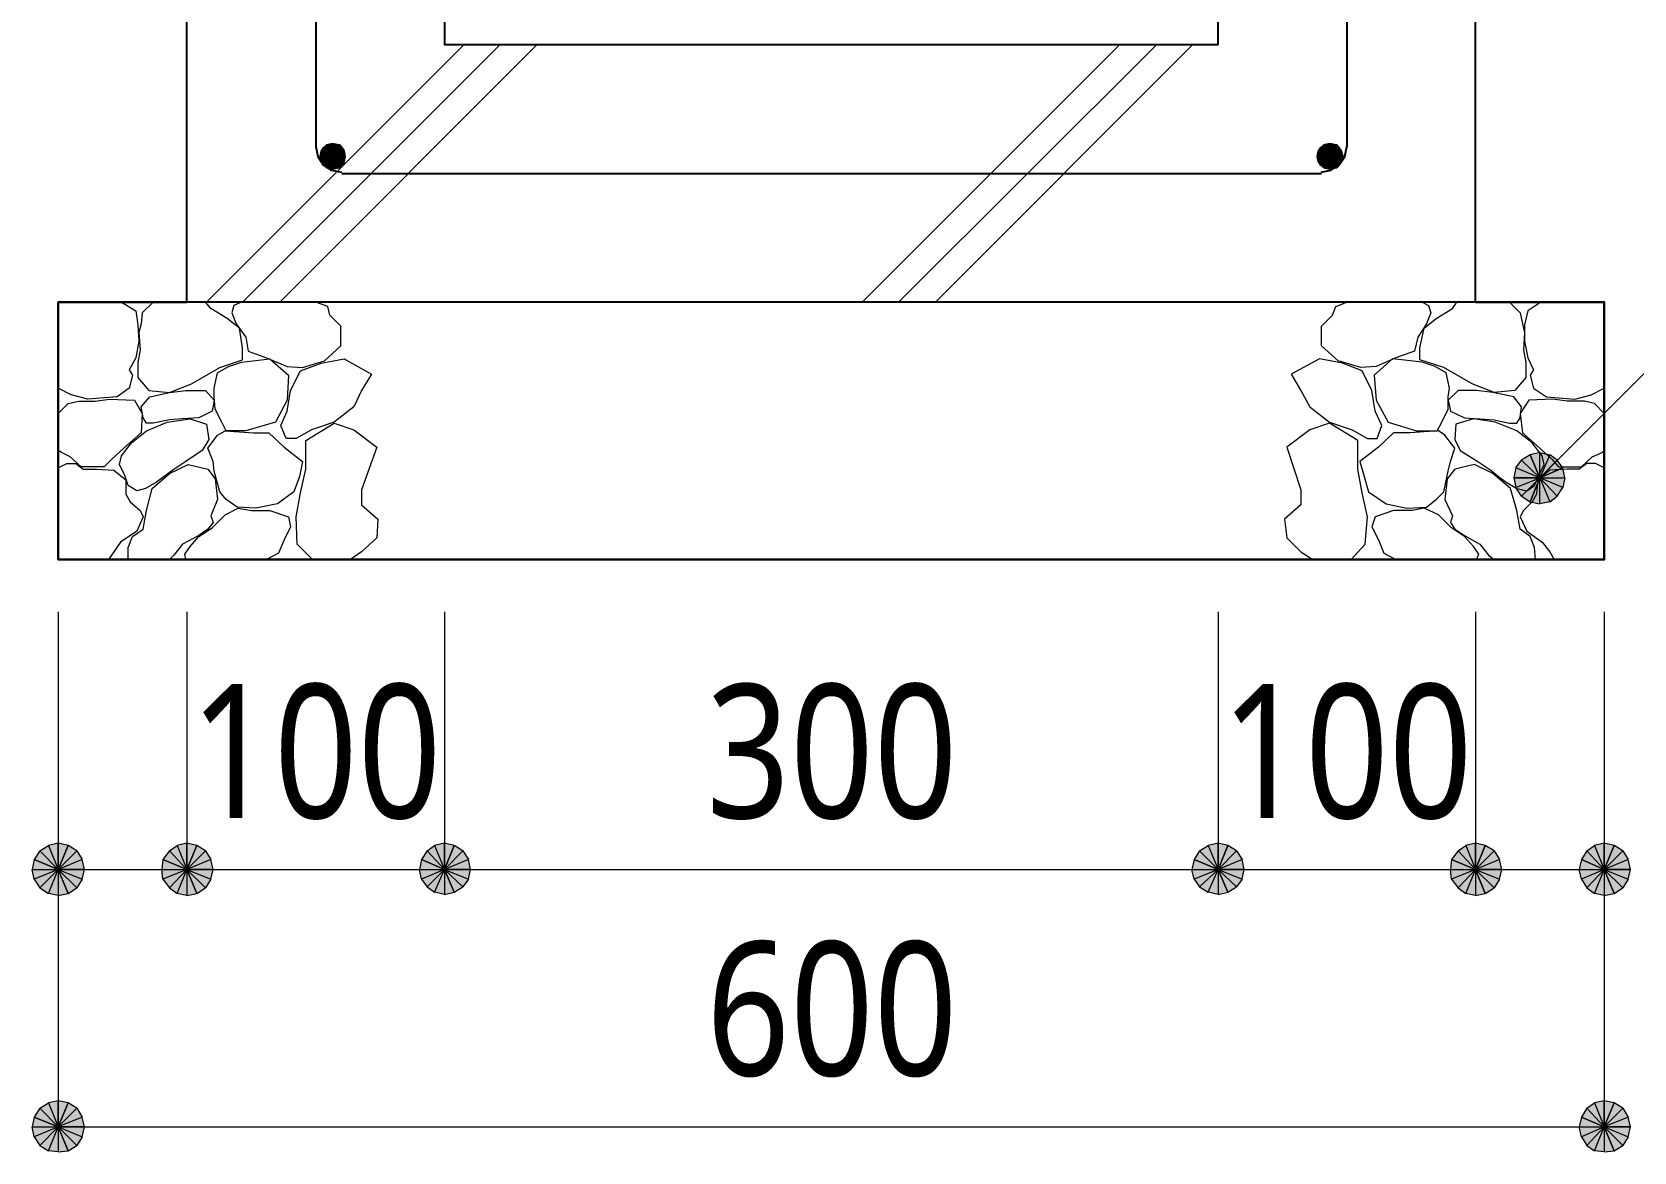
# Model space of a CAD drawing. Header units: millimetres. Extents: x 0 to 420, y 0 to 297.
# Drawn here: x 141.27 to 172.34, y 139.06 to 160.79 of the extents above; entities that cross this region are included whole.
import ezdxf
from ezdxf.enums import TextEntityAlignment as Align

# ---------------------------------------------------------------- set-up
doc = ezdxf.new("R2010")
doc.units = ezdxf.units.MM
doc.styles.add('kst32b', font='NotoSansJP-Variable.ttf')

msp = doc.modelspace()

# ---------------------------------------------------------------- hatches: boundary and pattern name
h = msp.add_hatch(color=7)
h.paths.add_polyline_path([(147.108, 158.623), (146.981, 158.602), (147.108, 158.369), (147.108, 158.623)])
h.paths.add_polyline_path([(146.981, 158.602), (147.108, 158.369), (146.876, 158.496), (146.981, 158.602)])
h.paths.add_polyline_path([(147.108, 158.369), (146.876, 158.496), (146.854, 158.369), (147.108, 158.369)])
h = msp.add_hatch(color=7)
h.paths.add_polyline_path([(147.341, 158.369), (147.32, 158.496), (147.108, 158.369), (147.341, 158.369)])
h.paths.add_polyline_path([(147.32, 158.496), (147.108, 158.369), (147.235, 158.602), (147.32, 158.496)])
h.paths.add_polyline_path([(147.108, 158.369), (147.235, 158.602), (147.108, 158.623), (147.108, 158.369)])
h = msp.add_hatch(color=7)
h.paths.add_polyline_path([(166.455, 158.623), (166.328, 158.602), (166.455, 158.369), (166.455, 158.623)])
h.paths.add_polyline_path([(166.328, 158.602), (166.455, 158.369), (166.243, 158.496), (166.328, 158.602)])
h.paths.add_polyline_path([(166.455, 158.369), (166.243, 158.496), (166.201, 158.369), (166.455, 158.369)])
h = msp.add_hatch(color=7)
h.paths.add_polyline_path([(166.709, 158.369), (166.666, 158.496), (166.455, 158.369), (166.709, 158.369)])
h.paths.add_polyline_path([(166.666, 158.496), (166.455, 158.369), (166.582, 158.602), (166.666, 158.496)])
h.paths.add_polyline_path([(166.455, 158.369), (166.582, 158.602), (166.455, 158.623), (166.455, 158.369)])
h = msp.add_hatch(color=7)
h.paths.add_polyline_path([(146.854, 158.369), (146.876, 158.263), (147.108, 158.369), (146.854, 158.369)])
h.paths.add_polyline_path([(146.876, 158.263), (147.108, 158.369), (146.981, 158.157), (146.876, 158.263)])
h.paths.add_polyline_path([(147.108, 158.369), (146.981, 158.157), (147.108, 158.136), (147.108, 158.369)])
h = msp.add_hatch(color=7)
h.paths.add_polyline_path([(147.108, 158.136), (147.235, 158.157), (147.108, 158.369), (147.108, 158.136)])
h.paths.add_polyline_path([(147.235, 158.157), (147.108, 158.369), (147.32, 158.263), (147.235, 158.157)])
h.paths.add_polyline_path([(147.108, 158.369), (147.32, 158.263), (147.341, 158.369), (147.108, 158.369)])
h = msp.add_hatch(color=7)
h.paths.add_polyline_path([(166.201, 158.369), (166.243, 158.263), (166.455, 158.369), (166.201, 158.369)])
h.paths.add_polyline_path([(166.243, 158.263), (166.455, 158.369), (166.328, 158.157), (166.243, 158.263)])
h.paths.add_polyline_path([(166.455, 158.369), (166.328, 158.157), (166.455, 158.136), (166.455, 158.369)])
h = msp.add_hatch(color=7)
h.paths.add_polyline_path([(166.455, 158.136), (166.582, 158.157), (166.455, 158.369), (166.455, 158.136)])
h.paths.add_polyline_path([(166.582, 158.157), (166.455, 158.369), (166.666, 158.263), (166.582, 158.157)])
h.paths.add_polyline_path([(166.455, 158.369), (166.666, 158.263), (166.709, 158.369), (166.455, 158.369)])
h = msp.add_hatch(color=7)
h.paths.add_polyline_path([(170.328, 152.59), (170.159, 152.485), (170.519, 152.146), (170.328, 152.59)])
h.paths.add_polyline_path([(170.159, 152.485), (170.519, 152.146), (170.053, 152.336), (170.159, 152.485)])
h.paths.add_polyline_path([(170.519, 152.146), (170.053, 152.336), (170.011, 152.146), (170.519, 152.146)])
h = msp.add_hatch(color=7)
h.paths.add_polyline_path([(170.857, 152.485), (170.709, 152.59), (170.519, 152.146), (170.857, 152.485)])
h.paths.add_polyline_path([(170.709, 152.59), (170.519, 152.146), (170.519, 152.633), (170.709, 152.59)])
h.paths.add_polyline_path([(170.519, 152.146), (170.519, 152.633), (170.328, 152.59), (170.519, 152.146)])
for points in [[(170.963, 152.336), (170.857, 152.485), (170.519, 152.146), (170.963, 152.336)], [(141.965, 145.013), (141.774, 145.055), (141.774, 144.547), (141.965, 145.013)], [(144.462, 145.013), (144.272, 145.055), (144.272, 144.547), (144.462, 145.013)], [(149.458, 145.013), (149.267, 145.055), (149.267, 144.547), (149.458, 145.013)], [(164.465, 145.013), (164.275, 145.055), (164.275, 144.547), (164.465, 145.013)], [(169.46, 145.013), (169.27, 145.055), (169.27, 144.547), (169.46, 145.013)], [(171.958, 145.013), (171.768, 145.055), (171.768, 144.547), (171.958, 145.013)], [(141.965, 140.017), (141.774, 140.06), (141.774, 139.552), (141.965, 140.017)], [(171.958, 140.017), (171.768, 140.06), (171.768, 139.552), (171.958, 140.017)]]:
    msp.add_hatch(color=7).paths.add_polyline_path(points)
h = msp.add_hatch(color=7)
h.paths.add_polyline_path([(170.857, 151.786), (170.963, 151.955), (170.519, 152.146), (170.857, 151.786)])
h.paths.add_polyline_path([(170.963, 151.955), (170.519, 152.146), (171.005, 152.146), (170.963, 151.955)])
h.paths.add_polyline_path([(170.519, 152.146), (171.005, 152.146), (170.963, 152.336), (170.519, 152.146)])
h = msp.add_hatch(color=7)
h.paths.add_polyline_path([(170.011, 152.146), (170.053, 151.955), (170.519, 152.146), (170.011, 152.146)])
h.paths.add_polyline_path([(170.053, 151.955), (170.519, 152.146), (170.159, 151.786), (170.053, 151.955)])
h.paths.add_polyline_path([(170.519, 152.146), (170.159, 151.786), (170.328, 151.68), (170.519, 152.146)])
h = msp.add_hatch(color=7)
h.paths.add_polyline_path([(170.328, 151.68), (170.519, 151.638), (170.519, 152.146), (170.328, 151.68)])
h.paths.add_polyline_path([(170.519, 151.638), (170.519, 152.146), (170.709, 151.68), (170.519, 151.638)])
h.paths.add_polyline_path([(170.519, 152.146), (170.709, 151.68), (170.857, 151.786), (170.519, 152.146)])
h = msp.add_hatch(color=7)
h.paths.add_polyline_path([(141.774, 145.055), (141.584, 145.013), (141.774, 144.547), (141.774, 145.055)])
h.paths.add_polyline_path([(141.584, 145.013), (141.774, 144.547), (141.415, 144.907), (141.584, 145.013)])
h.paths.add_polyline_path([(141.774, 144.547), (141.415, 144.907), (141.309, 144.738), (141.774, 144.547)])
h = msp.add_hatch(color=7)
h.paths.add_polyline_path([(142.282, 144.547), (142.24, 144.738), (141.774, 144.547), (142.282, 144.547)])
h.paths.add_polyline_path([(142.24, 144.738), (141.774, 144.547), (142.134, 144.907), (142.24, 144.738)])
h.paths.add_polyline_path([(141.774, 144.547), (142.134, 144.907), (141.965, 145.013), (141.774, 144.547)])
h = msp.add_hatch(color=7)
h.paths.add_polyline_path([(144.272, 145.055), (144.082, 145.013), (144.272, 144.547), (144.272, 145.055)])
h.paths.add_polyline_path([(144.082, 145.013), (144.272, 144.547), (143.933, 144.907), (144.082, 145.013)])
h.paths.add_polyline_path([(144.272, 144.547), (143.933, 144.907), (143.806, 144.738), (144.272, 144.547)])
h = msp.add_hatch(color=7)
h.paths.add_polyline_path([(144.78, 144.547), (144.738, 144.738), (144.272, 144.547), (144.78, 144.547)])
h.paths.add_polyline_path([(144.738, 144.738), (144.272, 144.547), (144.632, 144.907), (144.738, 144.738)])
h.paths.add_polyline_path([(144.272, 144.547), (144.632, 144.907), (144.462, 145.013), (144.272, 144.547)])
h = msp.add_hatch(color=7)
h.paths.add_polyline_path([(149.267, 145.055), (149.077, 145.013), (149.267, 144.547), (149.267, 145.055)])
h.paths.add_polyline_path([(149.077, 145.013), (149.267, 144.547), (148.929, 144.907), (149.077, 145.013)])
h.paths.add_polyline_path([(149.267, 144.547), (148.929, 144.907), (148.823, 144.738), (149.267, 144.547)])
h = msp.add_hatch(color=7)
h.paths.add_polyline_path([(149.775, 144.547), (149.733, 144.738), (149.267, 144.547), (149.775, 144.547)])
h.paths.add_polyline_path([(149.733, 144.738), (149.267, 144.547), (149.627, 144.907), (149.733, 144.738)])
h.paths.add_polyline_path([(149.267, 144.547), (149.627, 144.907), (149.458, 145.013), (149.267, 144.547)])
h = msp.add_hatch(color=7)
h.paths.add_polyline_path([(164.275, 145.055), (164.084, 145.013), (164.275, 144.547), (164.275, 145.055)])
h.paths.add_polyline_path([(164.084, 145.013), (164.275, 144.547), (163.915, 144.907), (164.084, 145.013)])
h.paths.add_polyline_path([(164.275, 144.547), (163.915, 144.907), (163.809, 144.738), (164.275, 144.547)])
h = msp.add_hatch(color=7)
h.paths.add_polyline_path([(164.783, 144.547), (164.74, 144.738), (164.275, 144.547), (164.783, 144.547)])
h.paths.add_polyline_path([(164.74, 144.738), (164.275, 144.547), (164.634, 144.907), (164.74, 144.738)])
h.paths.add_polyline_path([(164.275, 144.547), (164.634, 144.907), (164.465, 145.013), (164.275, 144.547)])
h = msp.add_hatch(color=7)
h.paths.add_polyline_path([(169.27, 145.055), (169.079, 145.013), (169.27, 144.547), (169.27, 145.055)])
h.paths.add_polyline_path([(169.079, 145.013), (169.27, 144.547), (168.931, 144.907), (169.079, 145.013)])
h.paths.add_polyline_path([(169.27, 144.547), (168.931, 144.907), (168.804, 144.738), (169.27, 144.547)])
h = msp.add_hatch(color=7)
h.paths.add_polyline_path([(169.778, 144.547), (169.736, 144.738), (169.27, 144.547), (169.778, 144.547)])
h.paths.add_polyline_path([(169.736, 144.738), (169.27, 144.547), (169.63, 144.907), (169.736, 144.738)])
h.paths.add_polyline_path([(169.27, 144.547), (169.63, 144.907), (169.46, 145.013), (169.27, 144.547)])
h = msp.add_hatch(color=7)
h.paths.add_polyline_path([(171.768, 145.055), (171.577, 145.013), (171.768, 144.547), (171.768, 145.055)])
h.paths.add_polyline_path([(171.577, 145.013), (171.768, 144.547), (171.429, 144.907), (171.577, 145.013)])
h.paths.add_polyline_path([(171.768, 144.547), (171.429, 144.907), (171.323, 144.738), (171.768, 144.547)])
h = msp.add_hatch(color=7)
h.paths.add_polyline_path([(172.276, 144.547), (172.233, 144.738), (171.768, 144.547), (172.276, 144.547)])
h.paths.add_polyline_path([(172.233, 144.738), (171.768, 144.547), (172.127, 144.907), (172.233, 144.738)])
h.paths.add_polyline_path([(171.768, 144.547), (172.127, 144.907), (171.958, 145.013), (171.768, 144.547)])
h = msp.add_hatch(color=7)
h.paths.add_polyline_path([(141.309, 144.738), (141.266, 144.547), (141.774, 144.547), (141.309, 144.738)])
h.paths.add_polyline_path([(141.266, 144.547), (141.774, 144.547), (141.309, 144.357), (141.266, 144.547)])
h.paths.add_polyline_path([(141.774, 144.547), (141.309, 144.357), (141.415, 144.187), (141.774, 144.547)])
h = msp.add_hatch(color=7)
h.paths.add_polyline_path([(141.415, 144.187), (141.584, 144.081), (141.774, 144.547), (141.415, 144.187)])
h.paths.add_polyline_path([(141.584, 144.081), (141.774, 144.547), (141.774, 144.039), (141.584, 144.081)])
h.paths.add_polyline_path([(141.774, 144.547), (141.774, 144.039), (141.965, 144.081), (141.774, 144.547)])
h = msp.add_hatch(color=7)
h.paths.add_polyline_path([(141.965, 144.081), (142.134, 144.187), (141.774, 144.547), (141.965, 144.081)])
h.paths.add_polyline_path([(142.134, 144.187), (141.774, 144.547), (142.24, 144.357), (142.134, 144.187)])
h.paths.add_polyline_path([(141.774, 144.547), (142.24, 144.357), (142.282, 144.547), (141.774, 144.547)])
h = msp.add_hatch(color=7)
h.paths.add_polyline_path([(143.806, 144.738), (143.785, 144.547), (144.272, 144.547), (143.806, 144.738)])
h.paths.add_polyline_path([(143.785, 144.547), (144.272, 144.547), (143.806, 144.357), (143.785, 144.547)])
h.paths.add_polyline_path([(144.272, 144.547), (143.806, 144.357), (143.933, 144.187), (144.272, 144.547)])
h = msp.add_hatch(color=7)
h.paths.add_polyline_path([(143.933, 144.187), (144.082, 144.081), (144.272, 144.547), (143.933, 144.187)])
h.paths.add_polyline_path([(144.082, 144.081), (144.272, 144.547), (144.272, 144.039), (144.082, 144.081)])
h.paths.add_polyline_path([(144.272, 144.547), (144.272, 144.039), (144.462, 144.081), (144.272, 144.547)])
h = msp.add_hatch(color=7)
h.paths.add_polyline_path([(144.462, 144.081), (144.632, 144.187), (144.272, 144.547), (144.462, 144.081)])
h.paths.add_polyline_path([(144.632, 144.187), (144.272, 144.547), (144.738, 144.357), (144.632, 144.187)])
h.paths.add_polyline_path([(144.272, 144.547), (144.738, 144.357), (144.78, 144.547), (144.272, 144.547)])
h = msp.add_hatch(color=7)
h.paths.add_polyline_path([(148.823, 144.738), (148.78, 144.547), (149.267, 144.547), (148.823, 144.738)])
h.paths.add_polyline_path([(148.78, 144.547), (149.267, 144.547), (148.823, 144.357), (148.78, 144.547)])
h.paths.add_polyline_path([(149.267, 144.547), (148.823, 144.357), (148.929, 144.208), (149.267, 144.547)])
h = msp.add_hatch(color=7)
h.paths.add_polyline_path([(148.929, 144.208), (149.077, 144.103), (149.267, 144.547), (148.929, 144.208)])
h.paths.add_polyline_path([(149.077, 144.103), (149.267, 144.547), (149.267, 144.06), (149.077, 144.103)])
h.paths.add_polyline_path([(149.267, 144.547), (149.267, 144.06), (149.458, 144.103), (149.267, 144.547)])
h = msp.add_hatch(color=7)
h.paths.add_polyline_path([(149.458, 144.103), (149.627, 144.208), (149.267, 144.547), (149.458, 144.103)])
h.paths.add_polyline_path([(149.627, 144.208), (149.267, 144.547), (149.733, 144.357), (149.627, 144.208)])
h.paths.add_polyline_path([(149.267, 144.547), (149.733, 144.357), (149.775, 144.547), (149.267, 144.547)])
h = msp.add_hatch(color=7)
h.paths.add_polyline_path([(163.809, 144.738), (163.767, 144.547), (164.275, 144.547), (163.809, 144.738)])
h.paths.add_polyline_path([(163.767, 144.547), (164.275, 144.547), (163.809, 144.357), (163.767, 144.547)])
h.paths.add_polyline_path([(164.275, 144.547), (163.809, 144.357), (163.915, 144.208), (164.275, 144.547)])
h = msp.add_hatch(color=7)
h.paths.add_polyline_path([(163.915, 144.208), (164.084, 144.103), (164.275, 144.547), (163.915, 144.208)])
h.paths.add_polyline_path([(164.084, 144.103), (164.275, 144.547), (164.275, 144.06), (164.084, 144.103)])
h.paths.add_polyline_path([(164.275, 144.547), (164.275, 144.06), (164.465, 144.103), (164.275, 144.547)])
h = msp.add_hatch(color=7)
h.paths.add_polyline_path([(164.465, 144.103), (164.634, 144.208), (164.275, 144.547), (164.465, 144.103)])
h.paths.add_polyline_path([(164.634, 144.208), (164.275, 144.547), (164.74, 144.357), (164.634, 144.208)])
h.paths.add_polyline_path([(164.275, 144.547), (164.74, 144.357), (164.783, 144.547), (164.275, 144.547)])
h = msp.add_hatch(color=7)
h.paths.add_polyline_path([(168.804, 144.738), (168.783, 144.547), (169.27, 144.547), (168.804, 144.738)])
h.paths.add_polyline_path([(168.783, 144.547), (169.27, 144.547), (168.804, 144.357), (168.783, 144.547)])
h.paths.add_polyline_path([(169.27, 144.547), (168.804, 144.357), (168.931, 144.187), (169.27, 144.547)])
h = msp.add_hatch(color=7)
h.paths.add_polyline_path([(168.931, 144.187), (169.079, 144.081), (169.27, 144.547), (168.931, 144.187)])
h.paths.add_polyline_path([(169.079, 144.081), (169.27, 144.547), (169.27, 144.039), (169.079, 144.081)])
h.paths.add_polyline_path([(169.27, 144.547), (169.27, 144.039), (169.46, 144.081), (169.27, 144.547)])
h = msp.add_hatch(color=7)
h.paths.add_polyline_path([(169.46, 144.081), (169.63, 144.187), (169.27, 144.547), (169.46, 144.081)])
h.paths.add_polyline_path([(169.63, 144.187), (169.27, 144.547), (169.736, 144.357), (169.63, 144.187)])
h.paths.add_polyline_path([(169.27, 144.547), (169.736, 144.357), (169.778, 144.547), (169.27, 144.547)])
h = msp.add_hatch(color=7)
h.paths.add_polyline_path([(171.323, 144.738), (171.281, 144.547), (171.768, 144.547), (171.323, 144.738)])
h.paths.add_polyline_path([(171.281, 144.547), (171.768, 144.547), (171.323, 144.357), (171.281, 144.547)])
h.paths.add_polyline_path([(171.768, 144.547), (171.323, 144.357), (171.429, 144.187), (171.768, 144.547)])
h = msp.add_hatch(color=7)
h.paths.add_polyline_path([(171.429, 144.187), (171.577, 144.081), (171.768, 144.547), (171.429, 144.187)])
h.paths.add_polyline_path([(171.577, 144.081), (171.768, 144.547), (171.768, 144.039), (171.577, 144.081)])
h.paths.add_polyline_path([(171.768, 144.547), (171.768, 144.039), (171.958, 144.081), (171.768, 144.547)])
h = msp.add_hatch(color=7)
h.paths.add_polyline_path([(171.958, 144.081), (172.127, 144.187), (171.768, 144.547), (171.958, 144.081)])
h.paths.add_polyline_path([(172.127, 144.187), (171.768, 144.547), (172.233, 144.357), (172.127, 144.187)])
h.paths.add_polyline_path([(171.768, 144.547), (172.233, 144.357), (172.276, 144.547), (171.768, 144.547)])
h = msp.add_hatch(color=7)
h.paths.add_polyline_path([(141.774, 140.06), (141.584, 140.017), (141.774, 139.552), (141.774, 140.06)])
h.paths.add_polyline_path([(141.584, 140.017), (141.774, 139.552), (141.415, 139.912), (141.584, 140.017)])
h.paths.add_polyline_path([(141.774, 139.552), (141.415, 139.912), (141.309, 139.742), (141.774, 139.552)])
h = msp.add_hatch(color=7)
h.paths.add_polyline_path([(142.282, 139.552), (142.24, 139.742), (141.774, 139.552), (142.282, 139.552)])
h.paths.add_polyline_path([(142.24, 139.742), (141.774, 139.552), (142.134, 139.912), (142.24, 139.742)])
h.paths.add_polyline_path([(141.774, 139.552), (142.134, 139.912), (141.965, 140.017), (141.774, 139.552)])
h = msp.add_hatch(color=7)
h.paths.add_polyline_path([(171.768, 140.06), (171.577, 140.017), (171.768, 139.552), (171.768, 140.06)])
h.paths.add_polyline_path([(171.577, 140.017), (171.768, 139.552), (171.429, 139.912), (171.577, 140.017)])
h.paths.add_polyline_path([(171.768, 139.552), (171.429, 139.912), (171.323, 139.742), (171.768, 139.552)])
h = msp.add_hatch(color=7)
h.paths.add_polyline_path([(172.276, 139.552), (172.233, 139.742), (171.768, 139.552), (172.276, 139.552)])
h.paths.add_polyline_path([(172.233, 139.742), (171.768, 139.552), (172.127, 139.912), (172.233, 139.742)])
h.paths.add_polyline_path([(171.768, 139.552), (172.127, 139.912), (171.958, 140.017), (171.768, 139.552)])
h = msp.add_hatch(color=7)
h.paths.add_polyline_path([(141.309, 139.742), (141.266, 139.552), (141.774, 139.552), (141.309, 139.742)])
h.paths.add_polyline_path([(141.266, 139.552), (141.774, 139.552), (141.309, 139.361), (141.266, 139.552)])
h.paths.add_polyline_path([(141.774, 139.552), (141.309, 139.361), (141.415, 139.192), (141.774, 139.552)])
h = msp.add_hatch(color=7)
h.paths.add_polyline_path([(141.415, 139.192), (141.584, 139.086), (141.774, 139.552), (141.415, 139.192)])
h.paths.add_polyline_path([(141.584, 139.086), (141.774, 139.552), (141.774, 139.065), (141.584, 139.086)])
h.paths.add_polyline_path([(141.774, 139.552), (141.774, 139.065), (141.965, 139.086), (141.774, 139.552)])
h = msp.add_hatch(color=7)
h.paths.add_polyline_path([(141.965, 139.086), (142.134, 139.192), (141.774, 139.552), (141.965, 139.086)])
h.paths.add_polyline_path([(142.134, 139.192), (141.774, 139.552), (142.24, 139.361), (142.134, 139.192)])
h.paths.add_polyline_path([(141.774, 139.552), (142.24, 139.361), (142.282, 139.552), (141.774, 139.552)])
h = msp.add_hatch(color=7)
h.paths.add_polyline_path([(171.323, 139.742), (171.281, 139.552), (171.768, 139.552), (171.323, 139.742)])
h.paths.add_polyline_path([(171.281, 139.552), (171.768, 139.552), (171.323, 139.361), (171.281, 139.552)])
h.paths.add_polyline_path([(171.768, 139.552), (171.323, 139.361), (171.429, 139.192), (171.768, 139.552)])
h = msp.add_hatch(color=7)
h.paths.add_polyline_path([(171.429, 139.192), (171.577, 139.086), (171.768, 139.552), (171.429, 139.192)])
h.paths.add_polyline_path([(171.577, 139.086), (171.768, 139.552), (171.768, 139.065), (171.577, 139.086)])
h.paths.add_polyline_path([(171.768, 139.552), (171.768, 139.065), (171.958, 139.086), (171.768, 139.552)])
h = msp.add_hatch(color=7)
h.paths.add_polyline_path([(171.958, 139.086), (172.127, 139.192), (171.768, 139.552), (171.958, 139.086)])
h.paths.add_polyline_path([(172.127, 139.192), (171.768, 139.552), (172.233, 139.361), (172.127, 139.192)])
h.paths.add_polyline_path([(171.768, 139.552), (172.233, 139.361), (172.276, 139.552), (171.768, 139.552)])

# ---------------------------------------------------------------- linework, layer by layer
at = {"lineweight": 25}
for points in [[(169.27, 155.554), (144.272, 155.554), (144.272, 176.551)], [(149.267, 176.551), (149.267, 160.549), (164.275, 160.549), (164.275, 176.551)], [(169.27, 155.554), (169.27, 176.551)], [(146.77, 174.794), (146.77, 158.559)], [(166.772, 174.794), (166.772, 158.559)], [(146.77, 158.57), (146.809, 158.376), (146.915, 158.218), (147.073, 158.112), (147.267, 158.073)], [(166.275, 158.073), (166.468, 158.112), (166.626, 158.218), (166.733, 158.376), (166.772, 158.57)], [(147.278, 158.051), (166.285, 158.051)]]:
    msp.add_lwpolyline(points, dxfattribs=at)
at = {"lineweight": 13}
for points in [[(144.653, 155.554), (149.648, 160.549)], [(145.352, 155.554), (150.347, 160.549)], [(146.071, 155.554), (151.067, 160.549)], [(157.374, 155.554), (162.37, 160.549)], [(158.073, 155.554), (163.089, 160.549)], [(158.792, 155.554), (163.788, 160.549)], [(170.519, 152.146), (175.472, 157.099)], [(143.002, 155.554), (143.277, 155.384), (143.32, 155.109), (143.341, 154.792), (143.277, 154.474), (143.15, 154.242), (143.214, 154.136), (143.15, 153.882), (142.917, 153.712), (142.346, 153.67), (142.028, 153.755), (141.774, 153.882)], [(143.616, 155.554), (143.404, 155.342), (143.383, 155.13), (143.341, 154.961), (143.362, 154.622), (143.32, 154.39), (143.32, 154.093), (143.531, 153.839), (143.933, 153.797), (144.357, 153.966), (144.907, 154.284), (145.352, 154.432), (145.352, 154.665), (145.288, 155.046), (145.055, 155.236), (144.738, 155.427), (144.632, 155.554)], [(145.33, 155.554), (145.182, 155.49), (145.14, 155.342), (145.225, 155.13), (145.415, 154.876), (145.457, 154.601), (145.817, 154.474), (146.219, 154.305), (146.516, 154.284), (146.939, 154.411), (147.257, 154.707), (147.257, 155.088), (147.045, 155.3), (147.003, 155.469), (146.77, 155.554)], [(168.233, 155.554), (168.36, 155.49), (168.402, 155.342), (168.317, 155.13), (168.148, 154.876), (168.085, 154.601), (167.725, 154.474), (167.344, 154.305), (167.047, 154.284), (166.603, 154.411), (166.285, 154.707), (166.285, 155.088), (166.497, 155.3), (166.561, 155.469), (166.772, 155.554)], [(169.926, 155.554), (170.138, 155.342), (170.18, 155.13), (170.222, 154.961), (170.201, 154.622), (170.244, 154.39), (170.244, 154.093), (170.032, 153.839), (169.63, 153.797), (169.206, 153.966), (168.656, 154.284), (168.19, 154.432), (168.19, 154.665), (168.275, 155.046), (168.508, 155.236), (168.825, 155.427), (168.91, 155.554)], [(170.54, 155.554), (170.286, 155.384), (170.222, 155.109), (170.222, 154.792), (170.286, 154.474), (170.392, 154.242), (170.328, 154.136), (170.392, 153.882), (170.646, 153.712), (171.196, 153.67), (171.513, 153.755), (171.768, 153.882)], [(141.774, 153.395), (141.965, 153.585), (142.177, 153.628), (142.494, 153.628), (142.769, 153.67), (143.256, 153.649), (143.404, 153.395), (143.383, 153.014), (143.044, 152.717), (142.812, 152.506), (142.663, 152.358), (142.219, 152.358), (142.007, 152.548), (141.838, 152.633), (141.774, 152.675)], [(171.768, 153.395), (171.577, 153.585), (171.387, 153.628), (171.048, 153.628), (170.773, 153.67), (170.307, 153.649), (170.138, 153.395), (170.18, 153.014), (170.519, 152.717), (170.752, 152.506), (170.879, 152.358), (171.323, 152.358), (171.535, 152.548), (171.725, 152.633), (171.768, 152.675)], [(146.706, 150.558), (146.41, 150.855), (146.389, 151.384), (146.473, 151.85), (146.579, 152.315), (146.579, 152.866), (147.129, 153.204), (147.511, 153.077), (147.955, 152.739), (147.659, 151.913), (147.659, 151.617), (147.976, 151.342), (147.955, 150.982), (147.659, 150.707), (147.447, 150.558)], [(166.857, 150.558), (167.132, 150.855), (167.174, 151.384), (167.069, 151.85), (166.984, 152.315), (166.984, 152.866), (166.434, 153.204), (166.053, 153.077), (165.608, 152.739), (165.883, 151.913), (165.883, 151.617), (165.566, 151.342), (165.608, 150.982), (165.883, 150.707), (166.116, 150.558)], [(141.774, 152.336), (141.944, 152.421), (142.113, 152.421), (142.261, 152.315), (142.515, 152.315), (142.854, 152.294), (143.087, 152.104), (143.087, 151.829), (143.171, 151.68), (143.362, 151.511), (143.425, 151.384), (143.298, 151.109), (142.981, 150.897), (142.854, 150.707), (142.748, 150.558)], [(143.129, 150.558), (143.129, 150.791), (143.214, 151.003), (143.425, 151.151), (143.489, 151.511), (143.595, 151.934), (143.933, 152.231), (144.293, 152.4), (144.674, 152.315), (144.822, 152.125), (144.865, 151.723), (144.738, 151.405), (144.78, 151.278), (144.674, 151.151), (144.505, 151.024), (144.187, 150.855), (144.018, 150.643), (143.933, 150.558)], [(170.434, 150.558), (170.413, 150.791), (170.328, 151.003), (170.138, 151.151), (170.074, 151.511), (169.947, 151.934), (169.609, 152.231), (169.249, 152.4), (168.868, 152.315), (168.72, 152.125), (168.677, 151.723), (168.825, 151.405), (168.783, 151.278), (168.868, 151.151), (169.058, 151.024), (169.354, 150.855), (169.524, 150.643), (169.63, 150.558)], [(171.768, 152.336), (171.598, 152.421), (171.429, 152.421), (171.281, 152.315), (171.048, 152.315), (170.709, 152.294), (170.476, 152.104), (170.455, 151.829), (170.371, 151.68), (170.201, 151.511), (170.138, 151.384), (170.265, 151.109), (170.561, 150.897), (170.709, 150.707), (170.794, 150.558)], [(144.251, 150.558), (144.23, 150.664), (144.336, 150.812), (144.505, 151.003), (144.759, 151.172), (145.013, 151.426), (145.267, 151.553), (145.521, 151.511), (145.881, 151.511), (146.241, 151.384), (146.283, 151.193), (146.156, 150.939), (146.05, 150.685), (145.817, 150.558)], [(169.291, 150.558), (169.333, 150.664), (169.228, 150.812), (169.058, 151.003), (168.804, 151.172), (168.55, 151.426), (168.275, 151.553), (168.042, 151.511), (167.682, 151.511), (167.322, 151.384), (167.259, 151.193), (167.386, 150.939), (167.492, 150.685), (167.725, 150.558)], [(141.774, 149.542), (141.774, 139.552)], [(144.272, 149.542), (144.272, 144.547)], [(149.267, 149.542), (149.267, 144.547)], [(164.275, 149.542), (164.275, 144.547)], [(169.27, 149.542), (169.27, 144.547)], [(171.768, 149.542), (171.768, 139.552)], [(141.774, 144.547), (144.272, 144.547), (149.267, 144.547), (164.275, 144.547), (169.27, 144.547), (171.768, 144.547)], [(141.774, 139.552), (171.768, 139.552)]]:
    msp.add_lwpolyline(points, dxfattribs=at)
at = {"lineweight": 25}
for points in [[(147.341, 158.38), (147.322, 158.474), (147.27, 158.552), (147.193, 158.604), (147.098, 158.623), (147.003, 158.604), (146.926, 158.552), (146.873, 158.474), (146.854, 158.38), (146.873, 158.285), (146.926, 158.207), (147.003, 158.155), (147.098, 158.136), (147.193, 158.155), (147.27, 158.207), (147.322, 158.285)], [(166.687, 158.38), (166.668, 158.474), (166.616, 158.552), (166.539, 158.604), (166.444, 158.623), (166.349, 158.604), (166.272, 158.552), (166.22, 158.474), (166.201, 158.38), (166.22, 158.285), (166.272, 158.207), (166.349, 158.155), (166.444, 158.136), (166.539, 158.155), (166.616, 158.207), (166.668, 158.285)]]:
    msp.add_lwpolyline(points, close=True, dxfattribs=at)
at = {"lineweight": 0}
for points in [[(147.108, 158.369), (146.876, 158.496), (146.854, 158.369)], [(146.981, 158.602), (147.108, 158.369), (146.876, 158.496)], [(147.108, 158.623), (146.981, 158.602), (147.108, 158.369)], [(147.108, 158.369), (147.235, 158.602), (147.108, 158.623)], [(147.32, 158.496), (147.108, 158.369), (147.235, 158.602)], [(147.341, 158.369), (147.32, 158.496), (147.108, 158.369)], [(166.455, 158.369), (166.243, 158.496), (166.201, 158.369)], [(166.328, 158.602), (166.455, 158.369), (166.243, 158.496)], [(166.455, 158.623), (166.328, 158.602), (166.455, 158.369)], [(166.455, 158.369), (166.582, 158.602), (166.455, 158.623)], [(166.666, 158.496), (166.455, 158.369), (166.582, 158.602)], [(166.709, 158.369), (166.666, 158.496), (166.455, 158.369)], [(146.854, 158.369), (146.876, 158.263), (147.108, 158.369)], [(146.876, 158.263), (147.108, 158.369), (146.981, 158.157)], [(147.108, 158.369), (146.981, 158.157), (147.108, 158.136)], [(147.108, 158.136), (147.235, 158.157), (147.108, 158.369)], [(147.235, 158.157), (147.108, 158.369), (147.32, 158.263)], [(147.108, 158.369), (147.32, 158.263), (147.341, 158.369)], [(166.201, 158.369), (166.243, 158.263), (166.455, 158.369)], [(166.243, 158.263), (166.455, 158.369), (166.328, 158.157)], [(166.455, 158.369), (166.328, 158.157), (166.455, 158.136)], [(166.455, 158.136), (166.582, 158.157), (166.455, 158.369)], [(166.582, 158.157), (166.455, 158.369), (166.666, 158.263)], [(166.455, 158.369), (166.666, 158.263), (166.709, 158.369)], [(170.328, 152.59), (170.159, 152.485), (170.519, 152.146)], [(170.519, 152.146), (170.519, 152.633), (170.328, 152.59)], [(170.709, 152.59), (170.519, 152.146), (170.519, 152.633)], [(170.857, 152.485), (170.709, 152.59), (170.519, 152.146)], [(170.519, 152.146), (170.053, 152.336), (170.011, 152.146)], [(170.159, 152.485), (170.519, 152.146), (170.053, 152.336)], [(170.963, 152.336), (170.857, 152.485), (170.519, 152.146)], [(170.519, 152.146), (171.005, 152.146), (170.963, 152.336)], [(170.011, 152.146), (170.053, 151.955), (170.519, 152.146)], [(170.053, 151.955), (170.519, 152.146), (170.159, 151.786)], [(170.519, 152.146), (170.159, 151.786), (170.328, 151.68)], [(170.328, 151.68), (170.519, 151.638), (170.519, 152.146)], [(170.519, 151.638), (170.519, 152.146), (170.709, 151.68)], [(170.519, 152.146), (170.709, 151.68), (170.857, 151.786)], [(170.857, 151.786), (170.963, 151.955), (170.519, 152.146)], [(170.963, 151.955), (170.519, 152.146), (171.005, 152.146)], [(141.774, 144.547), (141.415, 144.907), (141.309, 144.738)], [(141.584, 145.013), (141.774, 144.547), (141.415, 144.907)], [(141.774, 145.055), (141.584, 145.013), (141.774, 144.547)], [(141.965, 145.013), (141.774, 145.055), (141.774, 144.547)], [(141.774, 144.547), (142.134, 144.907), (141.965, 145.013)], [(142.24, 144.738), (141.774, 144.547), (142.134, 144.907)], [(144.272, 144.547), (143.933, 144.907), (143.806, 144.738)], [(144.082, 145.013), (144.272, 144.547), (143.933, 144.907)], [(144.272, 145.055), (144.082, 145.013), (144.272, 144.547)], [(144.462, 145.013), (144.272, 145.055), (144.272, 144.547)], [(144.272, 144.547), (144.632, 144.907), (144.462, 145.013)], [(144.738, 144.738), (144.272, 144.547), (144.632, 144.907)], [(149.267, 144.547), (148.929, 144.907), (148.823, 144.738)], [(149.077, 145.013), (149.267, 144.547), (148.929, 144.907)], [(149.267, 145.055), (149.077, 145.013), (149.267, 144.547)], [(149.458, 145.013), (149.267, 145.055), (149.267, 144.547)], [(149.267, 144.547), (149.627, 144.907), (149.458, 145.013)], [(149.733, 144.738), (149.267, 144.547), (149.627, 144.907)], [(164.275, 144.547), (163.915, 144.907), (163.809, 144.738)], [(164.084, 145.013), (164.275, 144.547), (163.915, 144.907)], [(164.275, 145.055), (164.084, 145.013), (164.275, 144.547)], [(164.465, 145.013), (164.275, 145.055), (164.275, 144.547)], [(164.275, 144.547), (164.634, 144.907), (164.465, 145.013)], [(164.74, 144.738), (164.275, 144.547), (164.634, 144.907)], [(169.27, 144.547), (168.931, 144.907), (168.804, 144.738)], [(169.079, 145.013), (169.27, 144.547), (168.931, 144.907)], [(169.27, 145.055), (169.079, 145.013), (169.27, 144.547)], [(169.46, 145.013), (169.27, 145.055), (169.27, 144.547)], [(169.27, 144.547), (169.63, 144.907), (169.46, 145.013)], [(169.736, 144.738), (169.27, 144.547), (169.63, 144.907)], [(171.768, 144.547), (171.429, 144.907), (171.323, 144.738)], [(171.577, 145.013), (171.768, 144.547), (171.429, 144.907)], [(171.768, 145.055), (171.577, 145.013), (171.768, 144.547)], [(171.958, 145.013), (171.768, 145.055), (171.768, 144.547)], [(171.768, 144.547), (172.127, 144.907), (171.958, 145.013)], [(172.233, 144.738), (171.768, 144.547), (172.127, 144.907)], [(141.309, 144.738), (141.266, 144.547), (141.774, 144.547)], [(141.266, 144.547), (141.774, 144.547), (141.309, 144.357)], [(141.774, 144.547), (141.309, 144.357), (141.415, 144.187)], [(141.415, 144.187), (141.584, 144.081), (141.774, 144.547)], [(141.584, 144.081), (141.774, 144.547), (141.774, 144.039)], [(142.282, 144.547), (142.24, 144.738), (141.774, 144.547)], [(141.774, 144.547), (141.774, 144.039), (141.965, 144.081)], [(141.965, 144.081), (142.134, 144.187), (141.774, 144.547)], [(142.134, 144.187), (141.774, 144.547), (142.24, 144.357)], [(141.774, 144.547), (142.24, 144.357), (142.282, 144.547)], [(143.806, 144.738), (143.785, 144.547), (144.272, 144.547)], [(143.785, 144.547), (144.272, 144.547), (143.806, 144.357)], [(144.272, 144.547), (143.806, 144.357), (143.933, 144.187)], [(143.933, 144.187), (144.082, 144.081), (144.272, 144.547)], [(144.082, 144.081), (144.272, 144.547), (144.272, 144.039)], [(144.78, 144.547), (144.738, 144.738), (144.272, 144.547)], [(144.272, 144.547), (144.272, 144.039), (144.462, 144.081)], [(144.462, 144.081), (144.632, 144.187), (144.272, 144.547)], [(144.632, 144.187), (144.272, 144.547), (144.738, 144.357)], [(144.272, 144.547), (144.738, 144.357), (144.78, 144.547)], [(148.823, 144.738), (148.78, 144.547), (149.267, 144.547)], [(148.78, 144.547), (149.267, 144.547), (148.823, 144.357)], [(149.267, 144.547), (148.823, 144.357), (148.929, 144.208)], [(148.929, 144.208), (149.077, 144.103), (149.267, 144.547)], [(149.077, 144.103), (149.267, 144.547), (149.267, 144.06)], [(149.775, 144.547), (149.733, 144.738), (149.267, 144.547)], [(149.267, 144.547), (149.267, 144.06), (149.458, 144.103)], [(149.458, 144.103), (149.627, 144.208), (149.267, 144.547)], [(149.627, 144.208), (149.267, 144.547), (149.733, 144.357)], [(149.267, 144.547), (149.733, 144.357), (149.775, 144.547)], [(163.809, 144.738), (163.767, 144.547), (164.275, 144.547)], [(163.767, 144.547), (164.275, 144.547), (163.809, 144.357)], [(164.275, 144.547), (163.809, 144.357), (163.915, 144.208)], [(163.915, 144.208), (164.084, 144.103), (164.275, 144.547)], [(164.084, 144.103), (164.275, 144.547), (164.275, 144.06)], [(164.783, 144.547), (164.74, 144.738), (164.275, 144.547)], [(164.275, 144.547), (164.275, 144.06), (164.465, 144.103)], [(164.465, 144.103), (164.634, 144.208), (164.275, 144.547)], [(164.634, 144.208), (164.275, 144.547), (164.74, 144.357)], [(164.275, 144.547), (164.74, 144.357), (164.783, 144.547)], [(168.804, 144.738), (168.783, 144.547), (169.27, 144.547)], [(168.783, 144.547), (169.27, 144.547), (168.804, 144.357)], [(169.27, 144.547), (168.804, 144.357), (168.931, 144.187)], [(168.931, 144.187), (169.079, 144.081), (169.27, 144.547)], [(169.079, 144.081), (169.27, 144.547), (169.27, 144.039)], [(169.778, 144.547), (169.736, 144.738), (169.27, 144.547)], [(169.27, 144.547), (169.27, 144.039), (169.46, 144.081)], [(169.46, 144.081), (169.63, 144.187), (169.27, 144.547)], [(169.63, 144.187), (169.27, 144.547), (169.736, 144.357)], [(169.27, 144.547), (169.736, 144.357), (169.778, 144.547)], [(171.323, 144.738), (171.281, 144.547), (171.768, 144.547)], [(171.281, 144.547), (171.768, 144.547), (171.323, 144.357)], [(171.768, 144.547), (171.323, 144.357), (171.429, 144.187)], [(171.429, 144.187), (171.577, 144.081), (171.768, 144.547)], [(171.577, 144.081), (171.768, 144.547), (171.768, 144.039)], [(172.276, 144.547), (172.233, 144.738), (171.768, 144.547)], [(171.768, 144.547), (171.768, 144.039), (171.958, 144.081)], [(171.958, 144.081), (172.127, 144.187), (171.768, 144.547)], [(172.127, 144.187), (171.768, 144.547), (172.233, 144.357)], [(171.768, 144.547), (172.233, 144.357), (172.276, 144.547)], [(141.774, 139.552), (141.415, 139.912), (141.309, 139.742)], [(141.584, 140.017), (141.774, 139.552), (141.415, 139.912)], [(141.774, 140.06), (141.584, 140.017), (141.774, 139.552)], [(141.965, 140.017), (141.774, 140.06), (141.774, 139.552)], [(141.774, 139.552), (142.134, 139.912), (141.965, 140.017)], [(142.24, 139.742), (141.774, 139.552), (142.134, 139.912)], [(171.768, 139.552), (171.429, 139.912), (171.323, 139.742)], [(171.577, 140.017), (171.768, 139.552), (171.429, 139.912)], [(171.768, 140.06), (171.577, 140.017), (171.768, 139.552)], [(171.958, 140.017), (171.768, 140.06), (171.768, 139.552)], [(171.768, 139.552), (172.127, 139.912), (171.958, 140.017)], [(172.233, 139.742), (171.768, 139.552), (172.127, 139.912)], [(141.309, 139.742), (141.266, 139.552), (141.774, 139.552)], [(141.266, 139.552), (141.774, 139.552), (141.309, 139.361)], [(141.774, 139.552), (141.309, 139.361), (141.415, 139.192)], [(141.415, 139.192), (141.584, 139.086), (141.774, 139.552)], [(141.584, 139.086), (141.774, 139.552), (141.774, 139.065)], [(142.282, 139.552), (142.24, 139.742), (141.774, 139.552)], [(141.774, 139.552), (141.774, 139.065), (141.965, 139.086)], [(141.965, 139.086), (142.134, 139.192), (141.774, 139.552)], [(142.134, 139.192), (141.774, 139.552), (142.24, 139.361)], [(141.774, 139.552), (142.24, 139.361), (142.282, 139.552)], [(171.323, 139.742), (171.281, 139.552), (171.768, 139.552)], [(171.281, 139.552), (171.768, 139.552), (171.323, 139.361)], [(171.768, 139.552), (171.323, 139.361), (171.429, 139.192)], [(171.429, 139.192), (171.577, 139.086), (171.768, 139.552)], [(171.577, 139.086), (171.768, 139.552), (171.768, 139.065)], [(172.276, 139.552), (172.233, 139.742), (171.768, 139.552)], [(171.768, 139.552), (171.768, 139.065), (171.958, 139.086)], [(171.958, 139.086), (172.127, 139.192), (171.768, 139.552)], [(172.127, 139.192), (171.768, 139.552), (172.233, 139.361)], [(171.768, 139.552), (172.233, 139.361), (172.276, 139.552)]]:
    msp.add_lwpolyline(points, close=True, dxfattribs=at)
at = {"lineweight": 30}
msp.add_lwpolyline([(144.272, 155.554), (141.774, 155.554), (141.774, 150.558), (171.768, 150.558), (171.768, 155.554), (169.27, 155.554)], dxfattribs=at)
at = {"lineweight": 13}
for points in [[(144.949, 153.225), (144.822, 153.479), (144.801, 153.712), (144.801, 153.882), (144.865, 154.178), (145.076, 154.305), (145.33, 154.39), (145.881, 154.453), (146.241, 154.136), (146.219, 153.649), (145.987, 153.225), (145.415, 153.056), (145.034, 153.056)], [(146.685, 153.077), (146.389, 152.908), (146.198, 152.908), (146.092, 153.162), (146.219, 153.437), (146.283, 153.839), (146.473, 154.22), (146.876, 154.368), (147.32, 154.453), (147.849, 154.157), (147.659, 153.839), (147.511, 153.522), (147.129, 153.225)], [(166.878, 153.077), (167.174, 152.908), (167.365, 152.908), (167.45, 153.162), (167.322, 153.437), (167.259, 153.839), (167.069, 154.22), (166.687, 154.368), (166.243, 154.453), (165.693, 154.157), (165.883, 153.839), (166.053, 153.522), (166.434, 153.225)], [(168.614, 153.225), (168.741, 153.479), (168.741, 153.712), (168.762, 153.882), (168.698, 154.178), (168.487, 154.305), (168.233, 154.39), (167.661, 154.453), (167.301, 154.136), (167.344, 153.649), (167.577, 153.225), (168.127, 153.056), (168.529, 153.056)], [(143.933, 153.268), (143.616, 153.204), (143.489, 153.204), (143.425, 153.31), (143.383, 153.522), (143.552, 153.712), (143.933, 153.797), (144.251, 153.839), (144.632, 153.839), (144.801, 153.649), (144.759, 153.437), (144.505, 153.31), (144.187, 153.289)], [(169.63, 153.268), (169.926, 153.204), (170.074, 153.204), (170.138, 153.31), (170.159, 153.522), (170.011, 153.712), (169.609, 153.797), (169.291, 153.839), (168.931, 153.839), (168.741, 153.649), (168.783, 153.437), (169.058, 153.31), (169.354, 153.289)], [(143.679, 152.061), (143.468, 151.934), (143.298, 151.892), (143.129, 151.998), (143.066, 152.188), (142.96, 152.4), (143.002, 152.569), (143.193, 152.823), (143.489, 153.056), (143.891, 153.225), (144.336, 153.289), (144.653, 153.183), (144.695, 152.887), (144.568, 152.675), (144.251, 152.463), (143.997, 152.294), (143.828, 152.167)], [(169.862, 152.061), (170.074, 151.934), (170.265, 151.892), (170.413, 151.998), (170.497, 152.188), (170.603, 152.4), (170.561, 152.569), (170.371, 152.823), (170.074, 153.056), (169.651, 153.225), (169.228, 153.289), (168.889, 153.183), (168.868, 152.887), (168.974, 152.675), (169.312, 152.463), (169.566, 152.294), (169.714, 152.167)], [(144.801, 152.273), (144.78, 152.463), (144.674, 152.717), (144.865, 152.971), (145.013, 153.056), (145.563, 153.014), (145.86, 153.014), (146.156, 152.739), (146.516, 152.463), (146.452, 152.167), (146.346, 151.871), (146.029, 151.638), (145.605, 151.553), (145.246, 151.575), (145.034, 151.723), (144.907, 151.871)], [(168.741, 152.273), (168.783, 152.463), (168.868, 152.717), (168.677, 152.971), (168.55, 153.056), (168, 153.014), (167.682, 153.014), (167.386, 152.739), (167.026, 152.463), (167.111, 152.167), (167.196, 151.871), (167.534, 151.638), (167.936, 151.553), (168.317, 151.575), (168.508, 151.723), (168.656, 151.871)]]:
    msp.add_lwpolyline(points, close=True, dxfattribs=at)

# ---------------------------------------------------------------- texts
at = {"style": 'kst32b'}
for s, p, p2 in [('100', (144.336, 145.542), (149.208, 145.542)), ('300', (154.347, 145.542), (159.22, 145.542)), ('100', (164.338, 145.542), (169.211, 145.542)), ('600', (154.347, 140.547), (159.22, 140.547))]:
    msp.add_text(s, height=2.5989, dxfattribs=at).set_placement(p, p2, align=Align.FIT)

doc.saveas('drawing.dxf')
